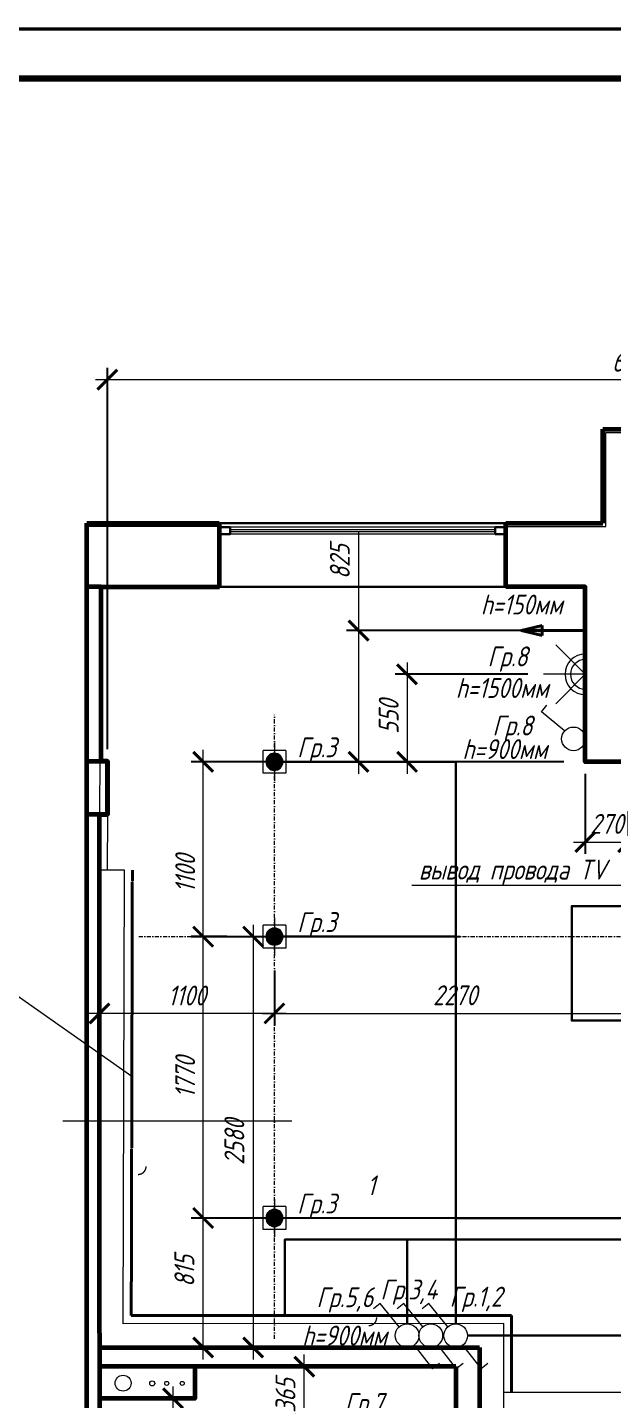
# Model space of a CAD drawing. Header units: millimetres. Extents: x 653176 to 972033, y 753746 to 925850.
# Drawn here: x 720550 to 724229, y 825725 to 834349 of the extents above; entities that cross this region are included whole.
import ezdxf

# ---------------------------------------------------------------- set-up
doc = ezdxf.new("R2010")
doc.units = ezdxf.units.MM
doc.header["$LTSCALE"] = 10
for name, pattern in [('DASHDOTX2', [50.8, 25.4, -12.7, 0, -12.7]), ('DASHED', [0.75, 0.5, -0.25]), ('HIDDEN', [0.375, 0.25, -0.125])]:
    doc.linetypes.add(name, pattern=pattern)
doc.layers.get('0').update_dxf_attribs({"color": 65, "lineweight": 25})
for name, color, linetype, lineweight in [('AL', 7, 'Continuous', 30), ('ALAN-Rev4', 6, 'Continuous', 13), ('POTOLOK', 110, 'Continuous', 40), ('wall', 95, 'Continuous', 60), ('МЕБ', 255, 'Continuous', 20), ('мебель_Ном_пера__1_Pen_No__1', 7, 'Continuous', 13), ('ОСИ', 75, 'DASHDOTX2', 0), ('проем', 252, 'Continuous', 13), ('размh150', 7, 'Continuous', 9), ('стекло_Pen_No__1', 7, 'Continuous', 13), ('Текст', 132, 'Continuous', 25), ('ТЕКСТ1', 90, 'Continuous', 25), ('шахты', 22, 'Continuous', 18), ('штрих', 22, 'Continuous', 0)]:
    doc.layers.add(name, color=color, linetype=linetype, lineweight=lineweight)
doc.layers.add('Mebel', color=7, linetype='Continuous')
for name, color, linetype, lineweight, true_color in [('мебель_Pen_No__3', 7, 'Continuous', 18, 0xff6600), ('мебель_Pen_No__43', 7, 'Continuous', 40, 0xff6600), ('штрих_Pen_No__3', 7, 'Continuous', 18, 0xff6600)]:
    doc.layers.add(name, color=color, linetype=linetype, lineweight=lineweight, true_color=true_color)
doc.styles.add('ГОСТ тип А', font='gost_a.shx', dxfattribs={"oblique": 15, "height": 125})
doc.dimstyles.new('ГОСТ тип А', dxfattribs={"dimtxt": 125, "dimasz": 125, "dimexe": 75, "dimexo": 75, "dimgap": 50, "dimtad": 1, "dimdec": 0, "dimrnd": 5, "dimtxsty": 'ГОСТ тип А', "dimblk": 'ARCHTICK', "dimcen": 50, "dimdle": 75, "dimadec": 0, "dimazin": 0, "dimtfac": 1, "dimtdec": 0, "dimtmove": 1, "dimatfit": 2, "dimfxl": 1, "dimlwd": 9, "dimarcsym": 0})

# ---------------------------------------------------------------- blocks, each defined once
blk = doc.blocks.new('трубы')
at = {"layer": 'проем'}
for centre, radius in [((366230, 904100.9), 50), ((360852.3, 904012.3), 50), ((366396.3, 904093.9), 16), ((366526.1, 904093.9), 12.5), ((366664.3, 904093.9), 16)]:
    blk.add_circle(centre, radius, dxfattribs=at)
blk = doc.blocks.new('_ARCHTICK')
at = {"color": 0, "linetype": 'ByBlock', "ltscale": 50, "const_width": 0.15}
blk.add_lwpolyline([(-0.5, -0.5), (0.5, 0.5)], dxfattribs=at)
blk = doc.blocks.new('*D582')
at = {"layer": 'Defpoints', "color": 0, "lineweight": 90, "transparency": 16777216}
for p in [(721655, 828634.5), (723346.6, 828634.5), (721896.7, 826866.3)]:
    blk.add_point(p, dxfattribs=at)
at = {"layer": 'размh150', "color": 0, "lineweight": 9, "transparency": 16777216}
blk.add_line((721655, 826791.3), (721655, 828709.5), dxfattribs=at)
at = {"layer": 'размh150', "color": 0, "lineweight": -2, "transparency": 16777216}
for p, q in [((723271.6, 828634.5), (721580, 828634.5)), ((721821.7, 826866.3), (721580, 826866.3))]:
    blk.add_line(p, q, dxfattribs=at)
at = {"layer": 'размh150', "color": 0, "lineweight": 9, "transparency": 16777216, "xscale": 125, "yscale": 125, "zscale": 125}
for p, rotation in [((721655, 828634.5), 90), ((721655, 826866.3), 270)]:
    blk.add_blockref('_ARCHTICK', p, dxfattribs=dict(at, rotation=rotation))
at = {"layer": 'размh150', "color": 0, "transparency": 16777216, "insert": (721542.2, 827750.4), "char_height": 125, "attachment_point": 5, "rotation": 90, "style": 'ГОСТ тип А'}
blk.add_mtext('1770', dxfattribs=at)
blk = doc.blocks.new('*D583')
at = {"layer": 'Defpoints', "color": 0, "lineweight": 90, "transparency": 16777216}
for p in [(721655, 829733.3), (723997.7, 829733.3), (721879.2, 828634.8)]:
    blk.add_point(p, dxfattribs=at)
at = {"layer": 'размh150', "color": 0, "lineweight": -2, "transparency": 16777216}
for p, q in [((723922.7, 829733.3), (721580, 829733.3)), ((721804.2, 828634.8), (721580, 828634.8))]:
    blk.add_line(p, q, dxfattribs=at)
at = {"layer": 'размh150', "color": 0, "lineweight": 9, "transparency": 16777216}
blk.add_line((721655, 828559.8), (721655, 829808.3), dxfattribs=at)
at = {"layer": 'размh150', "color": 0, "lineweight": 9, "transparency": 16777216, "xscale": 125, "yscale": 125, "zscale": 125}
for p, rotation in [((721655, 829733.3), 90), ((721655, 828634.8), 270)]:
    blk.add_blockref('_ARCHTICK', p, dxfattribs=dict(at, rotation=rotation))
at = {"layer": 'размh150', "color": 0, "transparency": 16777216, "insert": (721542.2, 829030.4), "char_height": 125, "attachment_point": 5, "rotation": 90, "style": 'ГОСТ тип А'}
blk.add_mtext('1100', dxfattribs=at)
blk = doc.blocks.new('встроенный светильник')
at = {"layer": 'штрих_Pen_No__3', "linetype": 'Continuous', "lineweight": 0}
h = blk.add_hatch(color=7, dxfattribs=at)
edge = h.paths.add_edge_path()
edge.add_arc((680319.7, 788346), 53.6, 0, 180)
edge.add_arc((680319.7, 788346), 53.6, 180, 360)
at = {"layer": 'мебель_Pen_No__3', "color": 7, "linetype": 'Continuous'}
for p, q in [((680319.7, 788464.8), (680319.7, 788227.2)), ((680319.7, 788464.8), (680319.7, 788227.2)), ((680451.1, 788346), (680188.2, 788346)), ((680248.2, 788274.5), (680248.2, 788417.5)), ((680391.2, 788417.5), (680248.2, 788417.5)), ((680391.2, 788417.5), (680391.2, 788274.5)), ((680391.2, 788274.5), (680248.2, 788274.5))]:
    blk.add_line(p, q, dxfattribs=at)
at = {"layer": 'штрих_Pen_No__3', "color": 7, "linetype": 'Continuous', "flags": 128}
blk.add_lwpolyline([(680373.3, 788346, 1), (680266, 788346, 1)], format="xyb", close=True, dxfattribs=at)
blk = doc.blocks.new('*D584')
at = {"layer": 'Defpoints', "color": 0, "lineweight": 90, "transparency": 16777216}
for p in [(722102.8, 828470.5), (724375, 828333.3), (724375, 828151.8)]:
    blk.add_point(p, dxfattribs=at)
at = {"layer": 'размh150', "color": 0, "lineweight": -2, "transparency": 16777216}
for p, q in [((722102.8, 828395.5), (722102.8, 828076.8)), ((724375, 828258.3), (724375, 828076.8))]:
    blk.add_line(p, q, dxfattribs=at)
at = {"layer": 'размh150', "color": 0, "lineweight": 9, "transparency": 16777216}
blk.add_line((722027.8, 828151.8), (724450, 828151.8), dxfattribs=at)
at = {"layer": 'размh150', "color": 0, "lineweight": 9, "transparency": 16777216, "xscale": 125, "yscale": 125, "zscale": 125, "rotation": 180}
blk.add_blockref('_ARCHTICK', (722102.8, 828151.8), dxfattribs=at)
at = {"layer": 'размh150', "color": 0, "lineweight": 9, "transparency": 16777216, "xscale": 125, "yscale": 125, "zscale": 125}
blk.add_blockref('_ARCHTICK', (724375, 828151.8), dxfattribs=at)
at = {"layer": 'размh150', "color": 0, "transparency": 16777216, "insert": (723238.9, 828266.1), "char_height": 125, "attachment_point": 5, "style": 'ГОСТ тип А'}
blk.add_mtext('2270', dxfattribs=at)
blk = doc.blocks.new('*D604')
at = {"layer": 'Defpoints', "color": 0, "lineweight": 90, "transparency": 16777216}
for p in [(721002.8, 828690.2), (722102.8, 828496.2), (721002.8, 828151.8)]:
    blk.add_point(p, dxfattribs=at)
at = {"layer": 'размh150', "color": 0, "lineweight": -2, "transparency": 16777216}
for p, q in [((721002.8, 828615.2), (721002.8, 828076.8)), ((722102.8, 828421.2), (722102.8, 828076.8))]:
    blk.add_line(p, q, dxfattribs=at)
at = {"layer": 'размh150', "color": 0, "lineweight": 9, "transparency": 16777216}
blk.add_line((722177.8, 828151.8), (720927.8, 828151.8), dxfattribs=at)
at = {"layer": 'размh150', "color": 0, "lineweight": 9, "transparency": 16777216, "xscale": 125, "yscale": 125, "zscale": 125, "rotation": 180}
blk.add_blockref('_ARCHTICK', (721002.8, 828151.8), dxfattribs=at)
at = {"layer": 'размh150', "color": 0, "lineweight": 9, "transparency": 16777216, "xscale": 125, "yscale": 125, "zscale": 125}
blk.add_blockref('_ARCHTICK', (722102.8, 828151.8), dxfattribs=at)
at = {"layer": 'размh150', "color": 0, "transparency": 16777216, "insert": (721552.8, 828264.6), "char_height": 125, "attachment_point": 5, "style": 'ГОСТ тип А'}
blk.add_mtext('1100', dxfattribs=at)
blk = doc.blocks.new('*D586')
at = {"layer": 'Defpoints', "color": 0, "lineweight": 90, "transparency": 16777216}
for p in [(721655, 826866.3), (722746.5, 826866.3), (722775, 826052.7)]:
    blk.add_point(p, dxfattribs=at)
at = {"layer": 'размh150', "color": 0, "lineweight": 9, "transparency": 16777216}
blk.add_line((721655, 825977.7), (721655, 826941.3), dxfattribs=at)
at = {"layer": 'размh150', "color": 0, "lineweight": -2, "transparency": 16777216}
for p, q in [((722671.5, 826866.3), (721580, 826866.3)), ((722700, 826052.7), (721580, 826052.7))]:
    blk.add_line(p, q, dxfattribs=at)
at = {"layer": 'размh150', "color": 0, "lineweight": 9, "transparency": 16777216, "xscale": 125, "yscale": 125, "zscale": 125}
for p, rotation in [((721655, 826866.3), 90), ((721655, 826052.7), 270)]:
    blk.add_blockref('_ARCHTICK', p, dxfattribs=dict(at, rotation=rotation))
at = {"layer": 'размh150', "color": 0, "transparency": 16777216, "insert": (721537, 826533.5), "char_height": 125, "attachment_point": 5, "rotation": 90, "style": 'ГОСТ тип А'}
blk.add_mtext('815', dxfattribs=at)
blk = doc.blocks.new('*D606')
at = {"layer": 'Defpoints', "color": 0, "lineweight": 90, "transparency": 16777216}
for p in [(721879.2, 828634.8), (721879.2, 826052.7), (721969.4, 826052.7)]:
    blk.add_point(p, dxfattribs=at)
at = {"layer": 'размh150', "color": 0, "lineweight": 9, "transparency": 16777216}
blk.add_line((721969.4, 828709.8), (721969.4, 825977.7), dxfattribs=at)
at = {"layer": 'размh150', "color": 0, "lineweight": -2, "transparency": 16777216}
for p, q in [((721954.2, 828634.8), (722044.4, 828634.8)), ((721954.2, 826052.7), (722044.4, 826052.7))]:
    blk.add_line(p, q, dxfattribs=at)
at = {"layer": 'размh150', "color": 0, "lineweight": 9, "transparency": 16777216, "xscale": 125, "yscale": 125, "zscale": 125}
for p, rotation in [((721969.4, 828634.8), 90), ((721969.4, 826052.7), 270)]:
    blk.add_blockref('_ARCHTICK', p, dxfattribs=dict(at, rotation=rotation))
at = {"layer": 'размh150', "color": 0, "transparency": 16777216, "insert": (721851.4, 827343.7), "char_height": 125, "attachment_point": 5, "rotation": 90, "style": 'ГОСТ тип А'}
blk.add_mtext('2580', dxfattribs=at)
blk = doc.blocks.new('*D613')
at = {"layer": 'Defpoints', "color": 0, "lineweight": 90, "transparency": 16777216}
for p in [(721465.6, 825732.7), (721603, 825732.7), (721616.9, 824851)]:
    blk.add_point(p, dxfattribs=at)
at = {"layer": 'размh150', "color": 0, "lineweight": 9, "transparency": 16777216}
blk.add_line((721465.6, 824776), (721465.6, 825807.7), dxfattribs=at)
at = {"layer": 'размh150', "color": 0, "lineweight": -2, "transparency": 16777216}
for p, q in [((721528, 825732.7), (721390.6, 825732.7)), ((721541.9, 824851), (721390.6, 824851))]:
    blk.add_line(p, q, dxfattribs=at)
at = {"layer": 'размh150', "color": 0, "lineweight": 9, "transparency": 16777216, "xscale": 125, "yscale": 125, "zscale": 125}
for p, rotation in [((721465.6, 825732.7), 90), ((721465.6, 824851), 270)]:
    blk.add_blockref('_ARCHTICK', p, dxfattribs=dict(at, rotation=rotation))
at = {"layer": 'размh150', "color": 0, "transparency": 16777216, "insert": (721347.6, 825334.8), "char_height": 125, "attachment_point": 5, "rotation": 90, "style": 'ГОСТ тип А'}
blk.add_mtext('880', dxfattribs=at)
blk = doc.blocks.new('A$C7ACB7CC7')
at = {"layer": 'POTOLOK'}
h = blk.add_hatch(color=256, dxfattribs=at)
h.paths.add_polyline_path([(-40, 350), (0, 350), (0, 520)])
h.paths.add_polyline_path([(0, 520), (0, 350), (40, 350)])
for p, q in [((0, 520), (-40, 350)), ((0, 0), (0, 520)), ((0, 520), (40, 350)), ((-40, 350), (40, 350))]:
    blk.add_line(p, q, dxfattribs=at)
blk = doc.blocks.new('*D617')
at = {"layer": 'Defpoints', "color": 0, "lineweight": 90, "transparency": 16777216}
for p in [(724057.8, 829733.3), (724327.8, 829733.3), (724327.8, 829229.2)]:
    blk.add_point(p, dxfattribs=at)
at = {"layer": 'размh150', "color": 0, "lineweight": -2, "transparency": 16777216}
for p, q in [((724057.8, 829658.3), (724057.8, 829154.2)), ((724327.8, 829658.3), (724327.8, 829154.2))]:
    blk.add_line(p, q, dxfattribs=at)
at = {"layer": 'размh150', "color": 0, "lineweight": 9, "transparency": 16777216}
blk.add_line((723982.8, 829229.2), (724402.8, 829229.2), dxfattribs=at)
at = {"layer": 'размh150', "color": 0, "lineweight": 9, "transparency": 16777216, "xscale": 125, "yscale": 125, "zscale": 125, "rotation": 180}
blk.add_blockref('_ARCHTICK', (724057.8, 829229.2), dxfattribs=at)
at = {"layer": 'размh150', "color": 0, "lineweight": 9, "transparency": 16777216, "xscale": 125, "yscale": 125, "zscale": 125}
blk.add_blockref('_ARCHTICK', (724327.8, 829229.2), dxfattribs=at)
at = {"layer": 'размh150', "color": 0, "transparency": 16777216, "insert": (724192.8, 829343.5), "char_height": 125, "attachment_point": 5, "style": 'ГОСТ тип А'}
blk.add_mtext('270', dxfattribs=at)
blk = doc.blocks.new('*D589')
at = {"layer": 'Defpoints', "color": 0, "lineweight": 90, "transparency": 16777216}
for p in [(723770.9, 830283.3), (722937.1, 829733.3), (723770.9, 829733.3)]:
    blk.add_point(p, dxfattribs=at)
at = {"layer": 'размh150', "color": 0, "lineweight": 9, "transparency": 16777216}
blk.add_line((722937.1, 830358.3), (722937.1, 829658.3), dxfattribs=at)
at = {"layer": 'размh150', "color": 0, "lineweight": -2, "transparency": 16777216}
for p, q in [((723695.9, 830283.3), (722862.1, 830283.3)), ((723695.9, 829733.3), (722862.1, 829733.3))]:
    blk.add_line(p, q, dxfattribs=at)
at = {"layer": 'размh150', "color": 0, "lineweight": 9, "transparency": 16777216, "xscale": 125, "yscale": 125, "zscale": 125}
for p, rotation in [((722937.1, 830283.3), 90), ((722937.1, 829733.3), 270)]:
    blk.add_blockref('_ARCHTICK', p, dxfattribs=dict(at, rotation=rotation))
at = {"layer": 'размh150', "color": 0, "transparency": 16777216, "insert": (722821.7, 830016.2), "char_height": 125, "attachment_point": 5, "rotation": 90, "style": 'ГОСТ тип А'}
blk.add_mtext('550', dxfattribs=at)
blk = doc.blocks.new('*D590')
at = {"layer": 'Defpoints', "color": 0, "lineweight": 90, "transparency": 16777216}
for p in [(723770.9, 830558.3), (722632.2, 829733.3), (723770.9, 829733.3)]:
    blk.add_point(p, dxfattribs=at)
at = {"layer": 'размh150', "color": 0, "lineweight": 9, "transparency": 16777216}
for p, q in [((722632.2, 831173.8), (722632.2, 830558.3)), ((722632.2, 830633.3), (722632.2, 829658.3))]:
    blk.add_line(p, q, dxfattribs=at)
at = {"layer": 'размh150', "color": 0, "lineweight": -2, "transparency": 16777216}
for p, q in [((723695.9, 830558.3), (722557.2, 830558.3)), ((723695.9, 829733.3), (722557.2, 829733.3))]:
    blk.add_line(p, q, dxfattribs=at)
at = {"layer": 'размh150', "color": 0, "lineweight": 9, "transparency": 16777216, "xscale": 125, "yscale": 125, "zscale": 125}
for p, rotation in [((722632.2, 830558.3), 90), ((722632.2, 829733.3), 270)]:
    blk.add_blockref('_ARCHTICK', p, dxfattribs=dict(at, rotation=rotation))
at = {"layer": 'размh150', "color": 0, "transparency": 16777216, "insert": (722514.2, 830991), "char_height": 125, "attachment_point": 5, "rotation": 90, "style": 'ГОСТ тип А'}
blk.add_mtext('825', dxfattribs=at)
blk = doc.blocks.new('*D591')
at = {"layer": 'Defpoints', "color": 0, "lineweight": 90, "transparency": 16777216}
for p in [(722291, 825932.7), (722423.6, 825932.7), (723093.5, 825568.3)]:
    blk.add_point(p, dxfattribs=at)
at = {"layer": 'размh150', "color": 0, "lineweight": -2, "transparency": 16777216}
for p, q in [((722348.6, 825932.7), (722216, 825932.7)), ((723018.5, 825568.3), (722216, 825568.3))]:
    blk.add_line(p, q, dxfattribs=at)
at = {"layer": 'размh150', "color": 0, "lineweight": 9, "transparency": 16777216}
blk.add_line((722291, 825493.3), (722291, 826007.7), dxfattribs=at)
at = {"layer": 'размh150', "color": 0, "lineweight": 9, "transparency": 16777216, "xscale": 125, "yscale": 125, "zscale": 125}
for p, rotation in [((722291, 825932.7), 90), ((722291, 825568.3), 270)]:
    blk.add_blockref('_ARCHTICK', p, dxfattribs=dict(at, rotation=rotation))
at = {"layer": 'размh150', "color": 0, "transparency": 16777216, "insert": (722172.7, 825750.5), "char_height": 125, "attachment_point": 5, "rotation": 90, "style": 'ГОСТ тип А'}
blk.add_mtext('365', dxfattribs=at)
blk = doc.blocks.new('*D788')
at = {"layer": 'Defpoints', "color": 0, "lineweight": 90, "transparency": 16777216}
for p in [(721052.8, 832135.1), (721052.8, 829737.3), (727688.5, 829632.6)]:
    blk.add_point(p, dxfattribs=at)
at = {"layer": 'размh150', "color": 0, "lineweight": -2, "transparency": 16777216}
for p, q in [((721052.8, 829812.3), (721052.8, 832210.1)), ((727688.5, 829707.6), (727688.5, 832210.1))]:
    blk.add_line(p, q, dxfattribs=at)
at = {"layer": 'размh150', "color": 0, "lineweight": 9, "transparency": 16777216}
blk.add_line((727763.5, 832135.1), (720977.8, 832135.1), dxfattribs=at)
at = {"layer": 'размh150', "color": 0, "lineweight": 9, "transparency": 16777216, "xscale": 125, "yscale": 125, "zscale": 125, "rotation": 180}
blk.add_blockref('_ARCHTICK', (721052.8, 832135.1), dxfattribs=at)
at = {"layer": 'размh150', "color": 0, "lineweight": 9, "transparency": 16777216, "xscale": 125, "yscale": 125, "zscale": 125}
blk.add_blockref('_ARCHTICK', (727688.5, 832135.1), dxfattribs=at)
at = {"layer": 'размh150', "color": 0, "lineweight": 90, "transparency": 16777216, "insert": (724370.7, 832247.6), "char_height": 125, "attachment_point": 5, "style": 'ГОСТ тип А'}
blk.add_mtext('6635', dxfattribs=at)

msp = doc.modelspace()

# ---------------------------------------------------------------- linework, layer by layer
at = {"layer": 'AL', "color": 7, "const_width": 20}
msp.add_lwpolyline([(716137, 834338.7), (737137, 834338.7), (737137, 819488.7), (716137, 819488.7), (716137, 834338.7)], dxfattribs=at)
for points in [[(717187, 834038.7), (736837, 834038.7), (736837, 819788.7), (717187, 819788.7)], [(717197, 834028.7), (736827, 834028.7), (736827, 819798.7), (717197, 819798.7)], [(717207, 834018.7), (736817, 834018.7), (736817, 819808.7), (717207, 819808.7)]]:
    msp.add_lwpolyline(points, close=True, dxfattribs=at)
at = {"layer": 'ALAN-Rev4'}
for points in [[(724057.8, 830283.3), (724057.8, 830833.3)], [(721003.8, 823769.3), (721002.9, 825932.4)]]:
    msp.add_lwpolyline(points, dxfattribs=at)
at = {"layer": 'ALAN-Rev4', "linetype": 'Continuous'}
msp.add_lwpolyline([(720772.6, 827477.7), (722212.4, 827477.7)], dxfattribs=at)
at = {"layer": 'Mebel', "linetype": 'ByBlock'}
for p, q in [((721002.8, 828442.7), (721002.8, 828547.7)), ((721002.8, 828442.6), (721002.9, 827002.6)), ((721002.9, 826082.7), (721002.9, 827002.6))]:
    msp.add_line(p, q, dxfattribs=at)
at = {"layer": 'wall'}
for p, q in [((724167.8, 831233.3), (724167.8, 831823.3)), ((724167.8, 831823.3), (725097.8, 831823.3)), ((721757.8, 830833.3), (721757.8, 831233.3)), ((723557.8, 830833.1), (723557.8, 831233.3)), ((721013.8, 830833.3), (720923.8, 830833.3)), ((721002.8, 826143.3), (721003.8, 823769.3)), ((721002.9, 826052.7), (723392.9, 826052.7)), ((723392.9, 826052.7), (723392.5, 824568.3)), ((723244.2, 825932.7), (723244.2, 824568.3))]:
    msp.add_line(p, q, dxfattribs=at)
for points in [[(724352.8, 823768.3), (724352.8, 823518.3), (720923.8, 823518.3), (720923.8, 831233.3)], [(720923.8, 831233.3), (721755.8, 831233.3)], [(723557.8, 831233.3), (724167.8, 831233.3)], [(721002.8, 826143.3), (721002.8, 829403.3), (721052.8, 829403.3), (721052.8, 829737.3), (721012.8, 829737.3), (721012.8, 830833.3), (721757.8, 830833.3)], [(725077.8, 829733.3), (724057.8, 829733.3), (724057.8, 830833.3), (723557.8, 830833.3)], [(720923.8, 829737.3), (721052.8, 829737.3), (721052.8, 829403.3), (720923.8, 829403.3)], [(723244.2, 825932.7), (721603, 825932.7), (721603, 825732.7), (721002.8, 825732.7)], [(721603, 825932.7), (721002.9, 825932.4)]]:
    msp.add_lwpolyline(points, dxfattribs=at)
at = {"layer": 'мебель_Pen_No__3', "color": 7, "linetype": 'Continuous'}
for p, q in [((724057.8, 830283.3), (723872, 830469.1)), ((724057.8, 830155.8), (724057.8, 830410.8)), ((724057.8, 830283.3), (723795.1, 830283.3)), ((724057.8, 830283.3), (723872, 830097.5)), ((723781.3, 830046.8), (723815.8, 830088.9)), ((723927.7, 829927.3), (723781.3, 830046.8)), ((722768.4, 826329.5), (722726.3, 826295.1)), ((722887.9, 826183.1), (722768.4, 826329.5)), ((722917.3, 826329.5), (722875.2, 826295.1)), ((722917.3, 826329.5), (722875.2, 826295.1)), ((723036.8, 826183.1), (722917.3, 826329.5)), ((723036.8, 826183.1), (722917.3, 826329.5)), ((723073.9, 826329.2), (723031.8, 826294.8)), ((723193.5, 826182.8), (723073.9, 826329.2)), ((722980.8, 826066.9), (723097.2, 825918)), ((723129.6, 826066.9), (723246.1, 825918)), ((723286.3, 826066.6), (723402.7, 825917.7)), ((723140.1, 825951.6), (723097.2, 825918)), ((723288.9, 825951.6), (723246.1, 825918)), ((723445.6, 825951.3), (723402.7, 825917.7))]:
    msp.add_line(p, q, dxfattribs=at)
for centre in [(723983.4, 829877.8), (722937.4, 826127.4), (723086.3, 826127.4), (723242.9, 826127.1)]:
    msp.add_circle(centre, 74.4, dxfattribs=at)
for radius in [127.5, 93.4]:
    msp.add_arc((724057.8, 830283.3), radius, 90, 270, dxfattribs=at)
at = {"layer": 'мебель_Pen_No__43', "color": 7, "linetype": 'HIDDEN'}
msp.add_lwpolyline([(721209.9, 829052.7), (721202.9, 826253.3), (723594.5, 826254.3), (723594.1, 825769.5)], dxfattribs=at)
at = {"layer": 'мебель_Ном_пера__1_Pen_No__1', "linetype": 'Continuous'}
for p, q in [((723491.2, 831207.8), (721824.5, 831207.8)), ((723491.2, 831191.9), (721824.5, 831191.9)), ((723491.2, 831163.3), (721757.8, 831163.3)), ((723491.2, 831179.2), (721824.5, 831179.2)), ((723491.2, 831179.2), (721824.5, 831179.2))]:
    msp.add_line(p, q, dxfattribs=at)
at = {"layer": 'ОСИ', "ltscale": 0.1}
for points in [[(722102.8, 826106.9), (722102.8, 830028.7)], [(722410.8, 829733.3), (721794.9, 829733.3)], [(721250, 828634.8), (727607.7, 828634.8)], [(721828.3, 826866.3), (727661.7, 826866.3)]]:
    msp.add_lwpolyline(points, dxfattribs=at)
at = {"layer": 'ОСИ', "color": 49, "linetype": 'HIDDEN', "ltscale": 0.1, "true_color": 0x474747}
msp.add_lwpolyline([(725232.8, 825768.3), (723544.1, 825769.6)], dxfattribs=at)
at = {"layer": 'ОСИ', "color": 49, "linetype": 'DASHED', "ltscale": 20, "true_color": 0x474747}
for centre in [(721246.5, 827190.7), (722696.5, 826240.7)]:
    msp.add_arc(centre, 50, 270, 0, dxfattribs=at)
at = {"layer": 'проем'}
msp.add_line((721757.8, 831213.3), (720921.8, 831213.3), dxfattribs=at)
at = {"layer": 'проем', "lineweight": 30}
for p, q in [((721757.8, 831233.3), (723557.8, 831233.3)), ((721757.8, 830833.3), (723557.8, 830833.3))]:
    msp.add_line(p, q, dxfattribs=at)
at = {"layer": 'проем'}
msp.add_lwpolyline([(723557.8, 831213.3), (724185.8, 831213.3), (724185.8, 831803.3), (725097.8, 831803.3)], dxfattribs=at)
at = {"layer": 'проем', "lineweight": 30, "flags": 128}
msp.add_lwpolyline([(721824.5, 831163.3), (721757.8, 831163.3), (721757.8, 831207.8), (721824.5, 831207.8)], close=True, dxfattribs=at)
at = {"layer": 'проем', "lineweight": 30}
for points in [[(721757.8, 831163.3), (721757.8, 831207.8), (721824.5, 831207.8), (721824.5, 831163.3)], [(723491.2, 831163.3), (723491.2, 831207.8), (723557.8, 831207.8), (723557.8, 831163.3)]]:
    msp.add_lwpolyline(points, close=True, dxfattribs=at)
at = {"layer": 'проем'}
for centre, radius in [((721335, 825827.3), 16), ((721426, 825827.3), 12.5), ((721523.2, 825827.3), 12.5)]:
    msp.add_circle(centre, radius, dxfattribs=at)
at = {"layer": 'размh150', "lineweight": 30}
for points in [[(723242.9, 828634.8), (723242.9, 829733.3), (722102.8, 829733.3)], [(722937.1, 826731.5), (722937.1, 826731.5), (724873.5, 826731.5), (724873.9, 828106.8), (723972.8, 828106.8), (723972.8, 828826.9), (725399.4, 828826.9), (725399.4, 829482.1)], [(723242.9, 826866.3), (722102.8, 826866.6), (723242.9, 826866.3), (723242.9, 828634.8), (722102.8, 828634.8)], [(725511.4, 828634.6), (725511.4, 826866.3), (726576.3, 826866.3), (725511.4, 826866.3), (725511.4, 826127.9), (723317.3, 826127.9)], [(723242.9, 826201.6), (723242.9, 826866.3), (724303.5, 826866.3)], [(722937.1, 826201.3), (722937.1, 826730.9), (722167.8, 826730.9), (722167.8, 826253.1)]]:
    msp.add_lwpolyline(points, dxfattribs=at)
at = {"layer": 'стекло_Pen_No__1', "linetype": 'Continuous'}
for p, q in [((723491.2, 831207.8), (721824.5, 831207.8)), ((723491.2, 831191.9), (721824.5, 831191.9))]:
    msp.add_line(p, q, dxfattribs=at)
at = {"layer": 'стекло_Pen_No__1', "linetype": 'Continuous', "flags": 128}
msp.add_lwpolyline([(723557.8, 831163.3), (723491.2, 831163.3), (723491.2, 831207.8), (723557.8, 831207.8)], close=True, dxfattribs=at)
at = {"layer": 'шахты'}
msp.add_line((722967.9, 828959), (724281.9, 828959), dxfattribs=at)
msp.add_lwpolyline([(719168.3, 828348.5), (720364, 828348.5), (721206.6, 827757.7)], dxfattribs=at)
at = {"layer": 'штрих', "color": 7}
msp.add_lwpolyline([(721013.8, 830833.3), (724057.8, 830833.3), (724057.8, 829733.3), (724327.8, 829733.3), (724327.8, 829383.3), (724678.8, 829383.3), (724677.8, 829533.3), (727147.8, 829533.3), (727142.3, 826068.6), (726323.4, 826068.6), (726322, 825767.7), (725232.8, 825768.3), (725232.8, 825618.3), (726262.8, 825618.3), (726262.8, 823969.3), (723542.8, 823969.3), (723544.5, 826202.7), (721152.9, 826201.7), (721159.6, 829052.3), (721002.9, 829052.7)], close=True, dxfattribs=at)
at = {"layer": 'штрих'}
msp.add_lwpolyline([(721052.8, 829403.3), (721052, 829052.6)], dxfattribs=at)

# ---------------------------------------------------------------- block references
at = {"layer": 'ALAN-Rev4'}
for p in [(41783.2, 41387.3), (41783.2, 40288.8), (41783.2, 38520.6)]:
    msp.add_blockref('встроенный светильник', p, dxfattribs=at)
at = {"layer": 'POTOLOK', "xscale": 0.7775999999999998, "yscale": 0.7775999999999998, "zscale": 0.7775999999999998, "rotation": 89.99999999999999}
msp.add_blockref('A$C7ACB7CC7', (724057.8, 830558.3), dxfattribs=at)
at = {"layer": 'МЕБ'}
msp.add_blockref('трубы', (360299.2, -78184), dxfattribs=at)

# ---------------------------------------------------------------- texts
at = {"layer": 'Текст', "color": 1, "char_height": 125, "attachment_point": 5, "style": 'ГОСТ тип А'}
for s, insert in [('{\\Fgost_a|c238; }Гр{\\Fgost_a|c238;.}8', (723536.8, 830378.9)), ('{\\Fgost_a|c238; }Гр{\\Fgost_a|c238;.}8', (723567.5, 829944.6)), ('{\\fCourier New|b0|i0|c238|p49; }Гр.3', (722306.8, 829807.5)), ('{\\fCourier New|b0|i0|c238|p49; }Гр.3', (722306.8, 828709)), ('1', (722710.9, 827071.7)), ('{\\fCourier New|b0|i0|c238|p49; }Гр.3', (722306.8, 826940.5)), ('{\\Fgost_a|c238; }Гр{\\Fgost_a|c238;.}3,4', (722916, 826400.1)), ('{\\fCourier New|b0|i0|c238|p49; }Гр.5,6', (722483.1, 826351.5)), ('{\\Fgost_a|c238; }Гр{\\Fgost_a|c238;.}1,2', (723337, 826355.1)), ('{\\fCourier New|b0|i0|c238|p49; }Гр.7', (722602.8, 825686.2))]:
    msp.add_mtext(s, dxfattribs=dict(at, insert=insert))
at = {"layer": 'ТЕКСТ1', "ltscale": 200, "char_height": 125, "style": 'ГОСТ тип А'}
for s, insert, attachment_point in [('h=150мм', (723657.4, 830721.8), 5), ('h=1500мм', (723534.5, 830197.3), 5), ('h=900мм', (723551.3, 829813.3), 5), ('вывод провода TV', (723010.8, 829039.1), 4), ('h=900мм', (722544.2, 826127.7), 5)]:
    msp.add_mtext(s, dxfattribs=dict(at, insert=insert, attachment_point=attachment_point))

# ---------------------------------------------------------------- dimensions: what is measured, and where the dimension line sits
at = {"layer": 'размh150', "color": 1, "lineweight": 90}
dim = msp.add_linear_dim(base=(721052.8, 832135.1), p1=(727688.5, 829632.6), p2=(721052.8, 829737.3), dimstyle='ГОСТ тип А', dxfattribs=at)
dim.commit()
dim.dimension.update_dxf_attribs({"geometry": '*D788', "text_midpoint": (724370.7, 832247.6)})
at = {"layer": 'размh150'}
for base, p1, p2, picture, middle in [((722632.2, 829733.3), (723770.9, 830558.3), (723770.9, 829733.3), '*D590', (722632.2, 830991)), ((722937.1, 829733.3), (723770.9, 830283.3), (723770.9, 829733.3), '*D589', (722937.1, 830016.2)), ((721655.0302167, 829733.3013931), (721879.1540098, 828634.8013931), (723997.7287289, 829733.3013931), '*D583', (721655.0302167, 829030.3977332)), ((721655, 826866.3), (722775, 826052.7), (722746.5, 826866.3), '*D586', (721655, 826533.5)), ((721465.6, 825732.7), (721616.9, 824851), (721603, 825732.7), '*D613', (721465.6, 825334.8))]:
    dim = msp.add_linear_dim(base=base, p1=p1, p2=p2, angle=90, dimstyle='ГОСТ тип А', dxfattribs=at)
    dim.commit()
    dim.dimension.update_dxf_attribs({"geometry": picture, "text_midpoint": middle, "dimtype": 160})
dim = msp.add_linear_dim(base=(724327.8, 829229.2), p1=(724057.8, 829733.3), p2=(724327.8, 829733.3), dimstyle='ГОСТ тип А', dxfattribs=at)
dim.commit()
dim.dimension.update_dxf_attribs({"geometry": '*D617', "text_midpoint": (724192.8, 829229.2), "dimtype": 160})
for base, p1, p2, picture, middle in [((721655, 828634.5), (721896.7, 826866.3), (723346.6, 828634.5), '*D582', (721542.2, 827750.4)), ((721969.4, 826052.7), (721879.2, 828634.8), (721879.2, 826052.7), '*D606', (721851.4, 827343.7))]:
    dim = msp.add_linear_dim(base=base, p1=p1, p2=p2, angle=90, dimstyle='ГОСТ тип А', dxfattribs=at)
    dim.commit()
    dim.dimension.update_dxf_attribs({"geometry": picture, "text_midpoint": middle})
for base, p1, p2, picture, middle in [((721002.8, 828151.8), (722102.8, 828496.2), (721002.8, 828690.2), '*D604', (721552.8, 828264.6)), ((724375, 828151.8), (722102.8, 828470.5), (724375, 828333.3), '*D584', (723238.9, 828266.1))]:
    dim = msp.add_linear_dim(base=base, p1=p1, p2=p2, dimstyle='ГОСТ тип А', dxfattribs=at)
    dim.commit()
    dim.dimension.update_dxf_attribs({"geometry": picture, "text_midpoint": middle})
dim = msp.add_linear_dim(base=(722291, 825932.7), p1=(723093.5, 825568.3), p2=(722423.6, 825932.7), angle=90, dimstyle='ГОСТ тип А', override={"dimtmove": 1}, dxfattribs=at)
dim.commit()
dim.dimension.update_dxf_attribs({"geometry": '*D591', "text_midpoint": (722172.7, 825750.5)})

doc.saveas('drawing.dxf')
